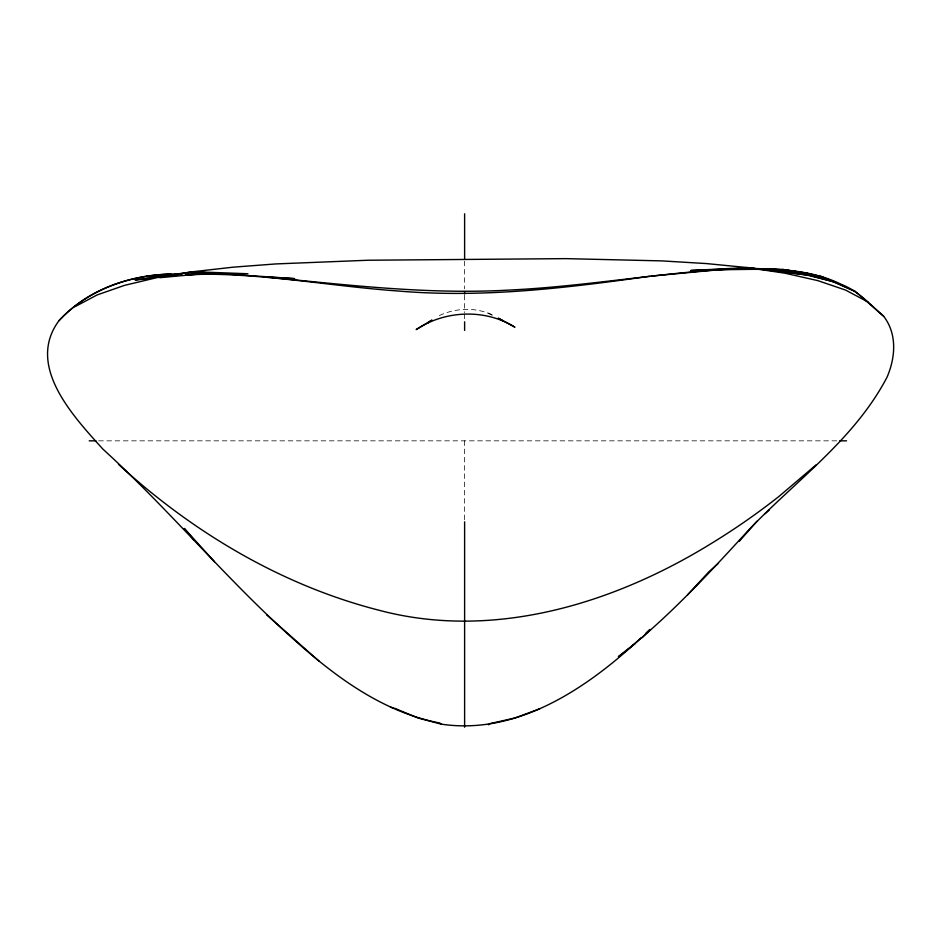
<?xml version="1.0" encoding="UTF-8"?>
<svg xmlns="http://www.w3.org/2000/svg" width="941" height="941" viewBox="0 0 941 941"><rect width="100%" height="100%" fill="white"/><g stroke="black" fill="none" stroke-linecap="round" stroke-linejoin="round"><path stroke-width="0.71" stroke-dasharray="4.71 3.53" d="M439.341 315.564C455.867 307.707 476.946 306.907 493.307 315.564M98.64 440.835L836.925 440.835M492.284 315.106L487.05 312.471L491.99 315.082M464.619 261.163L464.619 288.84M464.619 295.215L464.619 312.624M464.619 314.023L464.619 320.505M464.619 440.835L464.619 519.879"/><path stroke-width="1.41" d="M171.074 273.96C129.493 275.101 87.478 289.522 58.907 320.763C25.536 365.955 73.527 416.545 102.898 449.116C167.945 508.363 224.111 576.562 289.416 635.481C332.444 674.638 381.305 711.867 439.776 723.006L441.153 724.135C517.856 735.627 587.984 687.506 641.28 637.68M634.952 643.797L618.355 656.724C666.534 619.507 707.985 574.469 748.942 529.724C796.274 480.228 854.91 438.929 887.151 376.953C895.491 357.309 897.314 333.996 883.646 316.247C870.449 304.86 858.568 291.181 841.995 284.664C805.943 266.844 764.904 268.608 725.84 269.138M739.214 541.381L756.94 521.279M687.577 594.853L708.785 571.893L718.336 563.377M642.256 637.633L650.184 629.494M645.502 633.599L649.725 629.517M816.2 464.795L778.913 496.472A692.505 692.505 0 0 1 712.161 542.957C614.05 603.687 493.413 640.797 378.764 610.18C281.253 585.208 192.376 531.971 118.472 464.325M765.057 513.692L769.232 510.057M58.907 320.763C90.442 286.876 136.633 272.772 181.978 274.231M488.438 724.793L489.838 723.653L514.939 717.995L539.816 708.785M429.908 321.422L427.543 322.892L431.907 320.187M431.801 320.234L416.181 329.597C444.952 310.189 485.356 308.542 514.915 327.197L498.754 318.411M75.009 306.672L97.099 294.945L124.541 285.358L156.747 277.677L193.117 271.702L233.027 267.185L275.889 263.927L368.002 260.245L565.917 258.634L661.852 260.892L706.268 263.562L747.46 267.585L806.872 275.019L833.879 281.829L855.369 291.522L883.646 316.247M196.681 273.984L247.93 273.749L193.117 271.702L135.104 279.983L149.619 278.642M649.76 276.254C566.705 287.993 482.674 298.156 398.713 291.051C328.209 286.111 258.316 272.043 187.377 274.501M651.196 276.101L720.1 269.632M159.782 277.701L210.596 272.984L294.698 278.642L264.703 276.901C345.759 284.782 427.073 294.686 508.658 290.099C582.561 286.652 655.536 273.396 729.346 269.032L690.776 270.502L747.46 267.585L784.841 273.184L817.764 280.606L845.618 290.099L867.79 301.896M175.602 274.913L146.443 276.513L169.58 275.595M185.8 274.349L210.596 272.984L193.117 271.702M175.367 275.372L178.249 275.254M185.483 274.972L220.194 273.584M753.035 268.444L719.371 269.679C757.458 269.796 798.18 265.891 833.879 281.829L795.157 271.42L782.7 269.444L753.035 268.444L795.157 271.42L806.872 275.019L764.327 269.15M89.23 440.835L95.958 440.835M839.678 440.835L846.547 440.835M795.11 272.172L807.801 273.313L795.086 271.784M776.701 269.596L769.632 268.75L775.302 269.526M789.428 271.114L792.251 271.455M782.7 269.444L821.234 276.395L855.369 291.522M390.491 707.197L393.232 707.903M441.153 724.135L417.78 717.924L394.608 708.255M319.234 661.323L266.632 614.791M214.454 561.706L184.307 528.442L193.964 539.899M464.619 213.807L464.619 259.093M464.619 291.51L464.619 293.98M464.619 321.81L464.619 330.432M464.619 521.808L464.619 727.193M503.117 320.94L498.165 318.34L503.117 320.94"/></g></svg>
